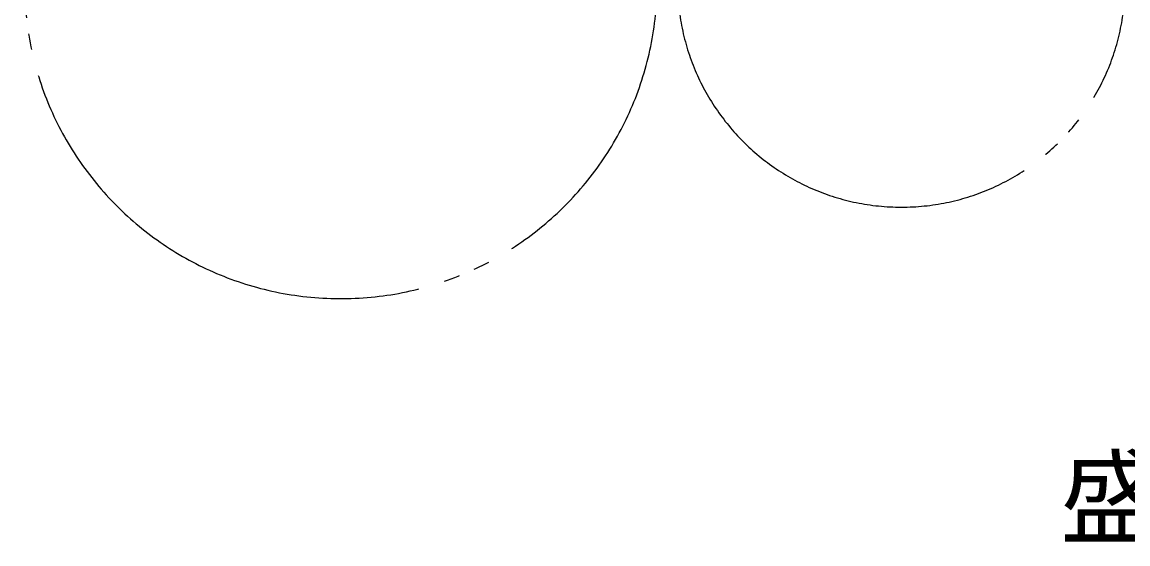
# Model space of a CAD drawing. Units: millimetres at full size. Extents: x -12803 to 120774, y -9413 to 101127.
# Drawn here: x 105903 to 107143, y 12782 to 13367 of the extents above; entities that cross this region are included whole.
import ezdxf
from ezdxf.enums import TextEntityAlignment as Align

# ---------------------------------------------------------------- set-up
doc = ezdxf.new("R2010")
doc.units = ezdxf.units.MM
doc.header["$LTSCALE"] = 30
doc.linetypes.add('LONG_DOUBLE_CHAIN', pattern=[21.8, 18, -1, 0.6, -0.6, 0.6, -1])
doc.layers.add('0-0_NoName', color=7, linetype='Continuous')
doc.layers.add('2-E_AIHO12-部屋名', color=7, linetype='Continuous')
doc.layers.add('3-3_AIHO30-厨房機器', color=7, linetype='Continuous', lineweight=15)
doc.styles.add('ＭＳ ゴシック', font='')
doc.styles.get('ＭＳ ゴシック').set_extended_font_data('MS Gothic')

# ---------------------------------------------------------------- blocks, each defined once
blk = doc.blocks.new('グループ部品-732')
at = {"layer": '3-3_AIHO30-厨房機器', "linetype": 'LONG_DOUBLE_CHAIN'}
blk.add_arc((106888.98, 13410.52), 251, 180, 0, dxfattribs=at)
blk.add_ellipse((106260.23, 13410.52), major_axis=(354.75, 0), ratio=0.996483, start_param=1.5912347, end_param=6.2831853, dxfattribs=at)
at = {"layer": '2-E_AIHO12-部屋名', "style": 'ＭＳ ゴシック'}
blk.add_text('盛付室', height=84.92, dxfattribs=at).set_placement((107066.85, 12766.18), align=Align.BOTTOM_LEFT)
blk = doc.blocks.new('グループ部品-763')
at = {"layer": '3-3_AIHO30-厨房機器', "linetype": 'LONG_DOUBLE_CHAIN'}
blk.add_arc((106888.98, 13410.52), 251, 180, 0, dxfattribs=at)
blk.add_ellipse((106260.23, 13410.52), major_axis=(354.75, 0), ratio=0.996483, start_param=1.5912347, end_param=6.2831853, dxfattribs=at)

msp = doc.modelspace()

# ---------------------------------------------------------------- block references
at = {"layer": '0-0_NoName'}
for name in ['グループ部品-732', 'グループ部品-763']:
    msp.add_blockref(name, (0, 0), dxfattribs=at)

doc.saveas('drawing.dxf')
